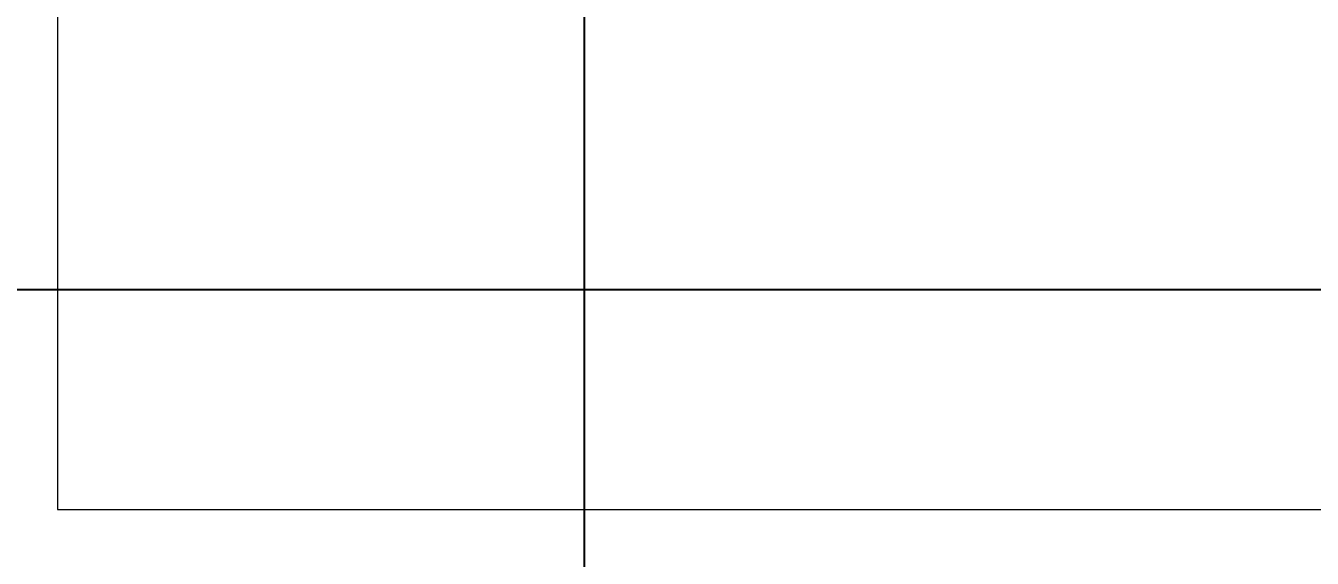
# Model space of a CAD drawing. Header units: inches. Extents: x -12418 to 472786, y -29325 to 19878.
# Drawn here: x 39917 to 40569, y -4336 to -4066 of the extents above; entities that cross this region are included whole.
import ezdxf
from ezdxf import colors
from ezdxf.entities.mleader import LeaderData, LeaderLine
from ezdxf.math import Vec2, Vec3

# ---------------------------------------------------------------- set-up
doc = ezdxf.new("R2010")
doc.units = ezdxf.units.IN
doc.header["$LTSCALE"] = 25
doc.header["$MEASUREMENT"] = 0
doc.linetypes.add('DASHDOT', pattern=[25.4, 12.7, -6.35, 0, -6.35])
doc.layers.get('0').update_dxf_attribs({"color": 8})
doc.layers.add('00-Ground Floor$0$False Ceiling', color=251, linetype='Continuous')
for name, color, linetype, lineweight in [('00-Ground Floor$0$LOADING', 253, 'Continuous', 5), ('00-Ground Floor$0$NEW Wall', 166, 'Continuous', 5), ('E-LITE-CLNG-CNDT', 6, 'DASHDOT', 35), ('T-DATA-TEXT', 2, 'Continuous', 25)]:
    doc.layers.add(name, color=color, linetype=linetype, lineweight=lineweight)
doc.styles.add('DC_Elc_Romans', font='elc_romans.shx', dxfattribs={"width": 0.7})

# ---------------------------------------------------------------- blocks, each defined once
blk = doc.blocks.new('*X75')
at = {"color": 0}
for p, q in [((13, 1), (13, 1)), ((13, 1), (13, 1)), ((13, 1), (13, 1)), ((13, 1), (13, 1)), ((13, 1), (13, 1)), ((13, 1), (13, 1)), ((13, 1), (13, 1)), ((13, 1), (13, 1)), ((13, 1), (13, 1)), ((13, 1), (13, 1)), ((13, 1), (13, 1)), ((13, 1), (13, 1)), ((13, 1), (13, 1)), ((13, 1), (13, 1)), ((13, 1), (13, 1)), ((13, 1), (14, 1)), ((13, 1), (14, 1)), ((13, 1), (14, 1)), ((13, 1), (13, 1)), ((13, 1), (13, 1)), ((13, 1), (13, 1)), ((13, 1), (13, 1)), ((13, 1), (13, 1)), ((13, 1), (13, 1)), ((13, 1), (13, 1)), ((13, 1), (13, 1)), ((13, 1), (13, 1)), ((13, 1), (13, 1)), ((13, 1), (13, 1)), ((13, 1), (13, 1)), ((13, 1), (13, 1)), ((13, 1), (13, 1)), ((13, 1), (13, 1)), ((13, 1), (13, 1)), ((13, 1), (13, 1)), ((13, 1), (13, 1)), ((13, 1), (13, 1)), ((13, 1), (13, 1)), ((13, 1), (13, 1)), ((13, 1), (13, 1)), ((13, 1), (13, 1)), ((13, 1), (13, 1)), ((13, 1), (13, 1)), ((13, 1), (13, 1)), ((13, 1), (13, 1)), ((13, 1), (13, 1)), ((13, 1), (13, 1)), ((13, 1), (13, 1)), ((13, 1), (13, 1)), ((13, 1), (13, 1)), ((13, 1), (13, 1)), ((13, 1), (13, 1)), ((13, 1), (13, 1)), ((13, 1), (13, 1)), ((13, 1), (13, 1)), ((13, 1), (13, 1)), ((13, 1), (13, 1)), ((13, 1), (13, 1)), ((13, 1), (13, 1)), ((13, 1), (13, 1)), ((13, 1), (13, 1)), ((13, 1), (13, 1)), ((13, 1), (13, 1)), ((13, 1), (13, 1)), ((13, 1), (13, 1)), ((13, 1), (13, 1)), ((13, 1), (13, 1)), ((13, 1), (13, 1)), ((13, 1), (13, 1)), ((13, 1), (13, 1)), ((13, 1), (13, 1)), ((13, 1), (13, 1)), ((13, 1), (13, 1)), ((13, 1), (13, 1)), ((13, 1), (13, 1)), ((13, 1), (13, 1)), ((13, 1), (13, 1)), ((13, 1), (13, 1)), ((13, 1), (13, 1)), ((13, 1), (13, 1)), ((13, 1), (13, 1)), ((13, 1), (13, 1)), ((13, 1), (13, 1)), ((13, 1), (13, 1)), ((13, 1), (13, 1)), ((13, 1), (13, 1)), ((13, 1), (13, 1)), ((13, 1), (13, 1)), ((13, 1), (13, 1)), ((13, 1), (13, 1)), ((13, 1), (13, 1)), ((13, 1), (13, 1)), ((13, 1), (13, 1)), ((13, 1), (13, 1)), ((13, 1), (13, 1)), ((13, 1), (13, 1)), ((13, 1), (13, 1)), ((13, 1), (13, 1)), ((13, 1), (13, 1)), ((13, 1), (13, 1)), ((13, 1), (13, 1)), ((13, 1), (13, 1)), ((13, 1), (13, 1)), ((13, 1), (13, 1)), ((13, 1), (13, 1)), ((13, 1), (13, 1)), ((13, 1), (13, 1)), ((13, 1), (13, 1)), ((13, 1), (13, 1)), ((13, 1), (13, 1)), ((13, 1), (13, 1)), ((13, 1), (13, 1)), ((13, 1), (13, 1)), ((13, 1), (13, 1)), ((13, 1), (13, 1)), ((13, 1), (13, 1)), ((13, 1), (13, 1)), ((13, 1), (13, 1)), ((13, 1), (13, 1)), ((13, 1), (13, 1)), ((13, 1), (13, 1)), ((13, 1), (13, 1)), ((13, 1), (13, 1)), ((13, 1), (14, 1)), ((13, 0), (13, 0)), ((13, 0), (13, 0)), ((13, 0), (13, 0)), ((13, 0), (13, 0)), ((13, 0), (13, 0)), ((13, 0), (13, 0)), ((13, 0), (13, 0)), ((13, 0), (13, 0)), ((13, 0), (13, 0)), ((13, 0), (13, 0)), ((13, 0), (13, 0)), ((13, 0), (13, 0)), ((13, 0), (13, 0)), ((13, 0), (13, 0)), ((13, 0), (13, 0)), ((13, 0), (13, 0)), ((13, 0), (13, 0)), ((13, 0), (13, 0)), ((13, 0), (13, 0)), ((13, 0), (13, 0)), ((13, 0), (13, 0)), ((13, 0), (13, 0)), ((13, 0), (13, 0)), ((13, 0), (13, 0)), ((13, 0), (13, 0)), ((13, 0), (13, 0)), ((13, 0), (13, 0)), ((13, 0), (13, 0)), ((13, 0), (13, 0)), ((13, 0), (13, 0)), ((13, 0), (13, 0)), ((13, 0), (13, 0)), ((13, 0), (13, 0)), ((13, 0), (13, 0)), ((13, 0), (13, 0)), ((13, 0), (13, 0)), ((13, 0), (13, 0)), ((13, 0), (13, 0)), ((13, 0), (13, 0)), ((13, 0), (13, 0)), ((13, 0), (13, 0)), ((13, 0), (13, 0)), ((13, 0), (13, 0)), ((13, 0), (13, 0)), ((13, 0), (13, 0)), ((13, 0), (13, 0)), ((13, 0), (13, 0)), ((13, 0), (13, 0)), ((13, 0), (14, 0)), ((13, 0), (14, 0)), ((13, 0), (13, 0)), ((13, 0), (14, 0)), ((14, 1), (14, 1)), ((14, 1), (14, 1)), ((14, 1), (14, 1)), ((14, 1), (14, 1)), ((14, 1), (14, 1)), ((14, 1), (14, 1)), ((14, 1), (14, 1)), ((14, 1), (14, 1)), ((14, 1), (14, 1)), ((14, 1), (14, 1)), ((14, 1), (14, 1)), ((14, 1), (14, 1)), ((14, 1), (14, 1)), ((14, 1), (14, 1)), ((14, 1), (14, 1)), ((14, 1), (14, 1)), ((14, 1), (14, 1)), ((14, 1), (14, 1)), ((14, 1), (14, 1)), ((14, 1), (14, 1)), ((14, 1), (14, 1)), ((14, 1), (14, 1)), ((14, 1), (14, 1)), ((14, 1), (14, 1)), ((14, 1), (14, 1)), ((14, 1), (14, 1)), ((14, 1), (14, 1)), ((14, 1), (14, 1)), ((14, 1), (14, 1)), ((14, 1), (14, 1)), ((14, 1), (14, 1)), ((14, 1), (14, 1)), ((14, 1), (14, 1)), ((14, 1), (14, 1)), ((14, 1), (14, 1)), ((14, 1), (14, 1)), ((14, 1), (14, 1)), ((14, 1), (14, 1)), ((14, 1), (14, 1)), ((14, 1), (14, 1)), ((14, 1), (14, 1)), ((14, 1), (14, 1)), ((14, 1), (14, 1)), ((14, 1), (14, 1)), ((14, 1), (14, 1)), ((14, 1), (14, 1)), ((14, 1), (14, 1)), ((14, 1), (14, 1)), ((14, 1), (14, 1)), ((14, 1), (14, 1)), ((14, 1), (14, 1)), ((14, 1), (14, 1)), ((14, 1), (14, 1)), ((14, 1), (14, 1)), ((14, 1), (14, 1)), ((14, 1), (14, 1)), ((14, 1), (14, 1)), ((14, 1), (14, 1)), ((14, 1), (14, 1)), ((14, 1), (14, 1)), ((14, 1), (14, 1)), ((14, 1), (14, 1)), ((14, 1), (14, 1)), ((14, 1), (14, 1)), ((14, 1), (14, 1)), ((14, 1), (14, 1)), ((14, 1), (14, 1)), ((14, 1), (14, 1)), ((14, 1), (14, 1)), ((14, 1), (14, 1)), ((14, 1), (14, 1)), ((14, 1), (14, 1)), ((14, 1), (14, 1)), ((14, 1), (14, 1)), ((14, 1), (14, 1)), ((14, 1), (14, 1)), ((14, 1), (14, 1)), ((14, 1), (14, 1)), ((14, 1), (14, 1)), ((14, 1), (14, 1)), ((14, 1), (14, 1)), ((14, 1), (14, 1)), ((14, 1), (14, 1)), ((14, 1), (14, 1)), ((14, 1), (14, 1)), ((14, 1), (14, 1)), ((14, 1), (14, 1)), ((14, 1), (14, 1)), ((14, 1), (14, 1)), ((14, 1), (14, 1)), ((14, 1), (14, 1)), ((14, 1), (14, 1)), ((14, 1), (14, 1)), ((14, 1), (14, 1)), ((14, 0), (14, 0)), ((14, 0), (14, 0)), ((14, 0), (14, 0)), ((14, 0), (14, 0)), ((14, 0), (14, 0)), ((14, 0), (14, 0)), ((14, 0), (14, 0)), ((14, 0), (14, 0)), ((14, 0), (14, 0)), ((14, 0), (14, 0)), ((14, 0), (14, 0)), ((14, 0), (14, 0)), ((14, 0), (14, 0)), ((14, 0), (14, 0)), ((14, 0), (14, 0)), ((14, 0), (14, 0)), ((14, 0), (14, 0)), ((14, 0), (14, 0)), ((14, 0), (14, 0)), ((14, 0), (14, 0)), ((14, 0), (14, 0)), ((14, 0), (14, 0)), ((14, 0), (14, 0)), ((14, 0), (14, 0)), ((14, 0), (14, 0)), ((14, 0), (14, 0)), ((14, 0), (14, 0)), ((14, 0), (14, 0)), ((14, 0), (14, 0)), ((14, 0), (14, 0)), ((14, 0), (14, 0)), ((14, 0), (14, 0)), ((14, 0), (14, 0)), ((14, 0), (14, 0)), ((14, 0), (14, 0)), ((14, 0), (14, 0)), ((14, 0), (14, 0)), ((14, 0), (14, 0)), ((14, 0), (14, 0)), ((14, 0), (14, 0)), ((14, 0), (14, 0)), ((14, 0), (14, 0)), ((14, 0), (14, 0)), ((14, 0), (14, 0)), ((14, 0), (14, 0)), ((14, 0), (14, 0)), ((14, 0), (14, 0)), ((14, 0), (14, 0)), ((13, 0), (13, 0)), ((13, 0), (14, 0)), ((13, 0), (13, 0)), ((13, 0), (14, 0)), ((13, 0), (13, 0)), ((13, 0), (14, 0)), ((13, 0), (13, 0)), ((13, 0), (13, 0)), ((13, 0), (13, 0)), ((13, 0), (13, 0)), ((13, 0), (14, 0)), ((13, 0), (13, 0)), ((13, 0), (14, 0)), ((13, 0), (13, 0)), ((13, 0), (14, 0)), ((13, 0), (13, 0)), ((13, 0), (14, 0)), ((13, 0), (13, 0)), ((13, 0), (14, 0)), ((13, 0), (13, 0)), ((13, 0), (14, 0)), ((13, 0), (13, 0)), ((13, 0), (14, 0)), ((13, 0), (13, 0)), ((13, 0), (13, 0)), ((13, 0), (13, 0)), ((13, 0), (14, 0)), ((13, 0), (13, 0)), ((13, 0), (14, 0)), ((13, 0), (13, 0)), ((13, 0), (14, 0)), ((13, 0), (13, 0)), ((13, 0), (14, 0)), ((13, 0), (13, 0)), ((13, 0), (13, 0)), ((13, 0), (13, 0)), ((13, 0), (13, 0)), ((13, 0), (13, 0)), ((13, 0), (13, 0)), ((13, 0), (13, 0)), ((13, 0), (13, 0)), ((13, 0), (13, 0)), ((13, 0), (13, 0)), ((13, 0), (13, 0)), ((13, 0), (13, 0)), ((13, 0), (13, 0)), ((13, 0), (13, 0)), ((13, 0), (13, 0)), ((13, 0), (13, 0)), ((13, 0), (13, 0)), ((13, 0), (13, 0)), ((13, 0), (13, 0)), ((13, 0), (13, 0)), ((13, 0), (13, 0)), ((13, 0), (13, 0)), ((13, 0), (13, 0)), ((13, 0), (13, 0)), ((13, 0), (13, 0)), ((13, 0), (13, 0)), ((13, 0), (13, 0)), ((13, 0), (13, 0)), ((13, 0), (13, 0)), ((13, 0), (13, 0)), ((13, 0), (13, 0)), ((13, -1), (13, -1)), ((13, -1), (13, -1)), ((13, -1), (13, -1)), ((13, -1), (13, -1)), ((13, -1), (13, -1)), ((13, -1), (14, -1)), ((13, -1), (13, -1)), ((14, 0), (14, 0)), ((14, 0), (14, 0)), ((14, 0), (14, 0)), ((14, 0), (14, 0)), ((14, 0), (14, 0)), ((14, 0), (14, 0)), ((14, 0), (14, 0)), ((14, 0), (14, 0)), ((14, 0), (14, 0)), ((14, 0), (14, 0)), ((14, 0), (14, 0)), ((14, 0), (14, 0)), ((14, 0), (14, 0)), ((14, 0), (14, 0)), ((14, 0), (14, 0)), ((13, 0), (14, 0)), ((14, 0), (14, 0)), ((14, 0), (14, 0)), ((14, 0), (14, 0)), ((14, 0), (14, 0)), ((14, 0), (14, 0)), ((14, 0), (14, 0)), ((14, 0), (14, 0)), ((14, 0), (14, 0)), ((14, 0), (14, 0)), ((14, 0), (14, 0)), ((14, 0), (14, 0)), ((14, 0), (14, 0)), ((14, 0), (14, 0)), ((14, 0), (14, 0)), ((14, 0), (14, 0)), ((14, 0), (14, 0)), ((14, 0), (14, 0)), ((14, 0), (14, 0)), ((14, 0), (14, 0)), ((14, 0), (14, 0)), ((14, 0), (14, 0)), ((14, 0), (14, 0)), ((14, 0), (14, 0)), ((14, 0), (14, 0)), ((14, 0), (14, 0)), ((14, 0), (14, 0)), ((14, 0), (14, 0)), ((14, 0), (14, 0)), ((14, 0), (14, 0)), ((14, 0), (14, 0)), ((14, 0), (14, 0)), ((14, 0), (14, 0)), ((14, 0), (14, 0)), ((14, 0), (14, 0)), ((14, -1), (14, -1)), ((14, -1), (14, -1)), ((14, -1), (14, -1)), ((14, -1), (14, -1)), ((14, -1), (14, -1))]:
    blk.add_line(p, q, dxfattribs=at)
blk = doc.blocks.new('*X74')
at = {"color": 0}
for p, q in [((5, 3), (5, 3)), ((5, 3), (5, 3)), ((5, 3), (5, 3)), ((5, 3), (5, 3)), ((5, 3), (5, 3)), ((5, 3), (5, 3)), ((5, 3), (5, 3)), ((5, 3), (5, 3)), ((5, 3), (5, 3)), ((5, 3), (5, 3)), ((5, 3), (5, 3)), ((5, 3), (5, 3)), ((5, 3), (5, 3)), ((5, 3), (5, 3)), ((5, 3), (5, 3)), ((5, 3), (5, 3)), ((5, 3), (5, 3)), ((5, 3), (5, 3)), ((5, 3), (5, 3)), ((5, 3), (5, 3)), ((5, 3), (5, 3)), ((5, 3), (5, 3)), ((5, 3), (5, 3)), ((5, 3), (5, 3)), ((5, 3), (5, 3)), ((5, 3), (5, 3)), ((5, 3), (5, 3)), ((5, 3), (5, 3)), ((5, 3), (5, 3)), ((5, 3), (5, 3)), ((5, 3), (5, 3)), ((5, 3), (5, 3)), ((5, 3), (5, 3)), ((5, 3), (5, 3)), ((5, 3), (5, 3)), ((5, 3), (5, 3)), ((5, 3), (5, 3)), ((5, 3), (5, 3)), ((5, 3), (5, 3)), ((5, 3), (5, 3)), ((5, 3), (5, 3)), ((5, 3), (5, 3)), ((5, 3), (5, 3)), ((5, 3), (5, 3)), ((5, 3), (5, 3)), ((5, 3), (5, 3)), ((5, 3), (5, 3)), ((5, 3), (5, 3)), ((5, 3), (5, 3)), ((5, 3), (5, 3)), ((5, 3), (5, 3)), ((5, 3), (5, 3)), ((5, 3), (5, 3)), ((5, 3), (5, 3)), ((5, 3), (5, 3)), ((5, 3), (5, 3)), ((5, 3), (5, 3)), ((5, 3), (5, 3)), ((5, 3), (5, 3)), ((5, 3), (5, 3)), ((5, 3), (5, 3)), ((5, 3), (5, 3)), ((5, 3), (5, 3)), ((5, 3), (5, 3)), ((5, 3), (5, 3)), ((5, 3), (5, 3)), ((6, 3), (5, 3)), ((5, 3), (5, 3)), ((6, 3), (5, 3)), ((5, 3), (5, 3)), ((6, 3), (5, 3)), ((5, 3), (5, 3)), ((6, 3), (5, 3)), ((5, 3), (5, 3)), ((5, 3), (5, 3)), ((5, 3), (5, 3)), ((5, 3), (5, 3)), ((5, 3), (5, 3)), ((5, 3), (5, 3)), ((5, 3), (5, 3)), ((5, 3), (5, 3)), ((5, 3), (5, 3)), ((5, 3), (5, 3)), ((5, 3), (5, 3)), ((5, 3), (5, 3)), ((5, 3), (5, 3)), ((5, 3), (5, 3)), ((5, 3), (5, 3)), ((5, 3), (5, 3)), ((5, 3), (5, 3)), ((5, 3), (5, 3)), ((5, 3), (5, 3)), ((5, 3), (5, 3)), ((5, 3), (5, 3)), ((5, 3), (5, 3)), ((5, 3), (5, 3)), ((6, 3), (6, 3)), ((6, 3), (6, 3)), ((6, 3), (6, 3)), ((6, 3), (6, 3)), ((6, 3), (6, 3)), ((6, 3), (6, 3)), ((6, 3), (6, 3)), ((6, 3), (6, 3)), ((6, 3), (6, 3)), ((6, 3), (6, 3)), ((6, 3), (6, 3)), ((6, 3), (6, 3)), ((6, 3), (6, 3)), ((6, 3), (6, 3)), ((6, 3), (6, 3)), ((6, 3), (6, 3)), ((6, 3), (6, 3)), ((6, 3), (6, 3)), ((6, 3), (6, 3)), ((6, 3), (6, 3)), ((6, 3), (6, 3)), ((6, 3), (6, 3)), ((6, 3), (6, 3)), ((6, 3), (6, 3)), ((6, 3), (6, 3)), ((6, 3), (6, 3)), ((6, 3), (6, 3)), ((6, 3), (6, 3)), ((6, 3), (6, 3)), ((6, 3), (6, 3)), ((6, 3), (6, 3)), ((6, 3), (6, 3)), ((6, 3), (6, 3)), ((6, 3), (6, 3)), ((6, 3), (6, 3)), ((6, 3), (6, 3)), ((6, 3), (6, 3)), ((6, 3), (6, 3)), ((6, 3), (6, 3)), ((6, 3), (6, 3)), ((6, 3), (6, 3)), ((6, 3), (6, 3)), ((6, 3), (6, 3)), ((6, 3), (6, 3)), ((6, 3), (6, 3)), ((6, 3), (6, 3)), ((6, 3), (6, 3)), ((6, 3), (6, 3)), ((6, 3), (6, 3)), ((6, 3), (6, 3)), ((6, 3), (6, 3)), ((6, 3), (6, 3)), ((6, 3), (6, 3)), ((6, 3), (6, 3)), ((6, 3), (6, 3)), ((6, 3), (6, 3)), ((6, 3), (6, 3)), ((6, 3), (6, 3)), ((6, 3), (6, 3)), ((6, 3), (6, 3)), ((6, 3), (6, 3)), ((6, 3), (6, 3)), ((6, 3), (6, 3)), ((6, 3), (6, 3)), ((6, 3), (6, 3)), ((6, 3), (6, 3)), ((6, 3), (6, 3)), ((6, 3), (6, 3)), ((6, 3), (6, 3)), ((6, 3), (6, 3)), ((6, 3), (6, 3)), ((6, 3), (6, 3)), ((6, 3), (6, 3)), ((6, 3), (6, 3)), ((6, 3), (6, 3)), ((6, 3), (6, 3)), ((6, 3), (6, 3)), ((6, 3), (6, 3)), ((6, 3), (6, 3)), ((6, 3), (6, 3)), ((6, 3), (6, 3)), ((6, 3), (6, 3)), ((6, 3), (6, 3)), ((6, 3), (6, 3)), ((6, 3), (6, 3)), ((6, 3), (6, 3)), ((6, 3), (6, 3)), ((6, 3), (6, 3)), ((6, 3), (6, 3)), ((6, 3), (6, 3)), ((6, 3), (6, 3)), ((6, 3), (6, 3)), ((6, 3), (6, 3)), ((6, 3), (6, 3)), ((6, 3), (6, 3)), ((6, 3), (6, 3)), ((6, 3), (6, 3)), ((6, 3), (6, 3)), ((6, 3), (6, 3)), ((6, 3), (6, 3)), ((6, 3), (6, 3)), ((6, 3), (6, 3)), ((6, 3), (6, 3)), ((6, 3), (6, 3)), ((6, 3), (6, 3)), ((6, 3), (6, 3)), ((6, 3), (6, 3)), ((6, 3), (6, 3)), ((6, 3), (6, 3)), ((6, 3), (6, 3)), ((6, 3), (6, 3)), ((6, 3), (6, 3)), ((6, 3), (6, 3)), ((6, 3), (6, 3)), ((6, 3), (6, 3)), ((6, 3), (6, 3)), ((6, 3), (6, 3)), ((6, 3), (6, 3)), ((6, 3), (6, 3)), ((6, 3), (6, 3)), ((6, 3), (6, 3)), ((6, 3), (6, 3)), ((6, 3), (6, 3)), ((6, 3), (6, 3)), ((6, 3), (6, 3)), ((6, 3), (6, 3)), ((6, 3), (6, 3)), ((6, 3), (6, 3)), ((6, 3), (6, 3)), ((6, 3), (6, 3)), ((6, 3), (6, 3)), ((6, 3), (6, 3)), ((6, 3), (6, 3)), ((6, 3), (6, 3)), ((6, 3), (6, 3)), ((6, 3), (6, 3)), ((6, 3), (6, 3)), ((6, 3), (6, 3)), ((6, 3), (6, 3)), ((6, 3), (6, 3)), ((6, 3), (6, 3)), ((6, 3), (6, 3)), ((6, 3), (6, 3)), ((6, 3), (6, 3)), ((6, 3), (6, 3)), ((6, 3), (6, 3)), ((6, 3), (6, 3)), ((6, 3), (6, 3)), ((6, 3), (6, 3)), ((6, 3), (6, 3)), ((6, 3), (6, 3)), ((6, 3), (6, 3)), ((6, 3), (6, 3)), ((6, 3), (6, 3)), ((6, 3), (6, 3)), ((6, 3), (6, 3)), ((6, 3), (6, 3)), ((6, 3), (6, 3)), ((6, 3), (6, 3)), ((6, 3), (6, 3)), ((6, 3), (6, 3)), ((6, 3), (6, 3)), ((6, 3), (6, 3)), ((6, 3), (6, 3)), ((6, 3), (6, 3)), ((6, 3), (6, 3)), ((6, 3), (6, 3)), ((6, 3), (6, 3)), ((6, 3), (6, 3)), ((6, 3), (6, 3)), ((6, 3), (6, 3)), ((6, 3), (6, 3)), ((6, 3), (6, 3)), ((6, 3), (6, 3)), ((6, 3), (6, 3)), ((6, 3), (6, 3)), ((6, 3), (6, 3)), ((6, 3), (6, 3)), ((6, 3), (6, 3)), ((6, 3), (6, 3)), ((6, 3), (6, 3)), ((6, 3), (6, 3)), ((6, 3), (6, 3)), ((6, 3), (6, 3)), ((6, 3), (6, 3)), ((6, 3), (6, 3)), ((6, 3), (6, 3)), ((6, 3), (6, 3)), ((6, 3), (6, 3)), ((6, 3), (6, 3)), ((6, 3), (6, 3)), ((6, 3), (6, 3)), ((6, 3), (6, 3)), ((6, 3), (6, 3)), ((6, 3), (6, 3)), ((6, 3), (6, 3)), ((6, 3), (6, 3)), ((6, 3), (6, 3)), ((6, 3), (6, 3)), ((6, 3), (6, 3)), ((6, 3), (6, 3)), ((6, 3), (6, 3)), ((6, 3), (6, 3)), ((6, 3), (6, 3)), ((6, 3), (5, 3)), ((6, 3), (5, 3)), ((6, 3), (5, 3)), ((6, 3), (5, 3)), ((6, 3), (5, 3)), ((6, 3), (6, 3)), ((6, 3), (6, 3)), ((6, 3), (6, 3)), ((6, 3), (6, 3)), ((6, 3), (6, 3)), ((6, 3), (6, 3)), ((6, 3), (6, 3)), ((6, 3), (6, 3)), ((6, 3), (6, 3)), ((6, 3), (6, 3)), ((6, 3), (6, 3)), ((6, 3), (6, 3)), ((6, 3), (6, 3)), ((6, 3), (6, 3)), ((6, 3), (6, 3)), ((6, 3), (6, 3)), ((6, 3), (6, 3)), ((6, 3), (6, 3)), ((6, 3), (6, 3)), ((6, 3), (6, 3)), ((6, 3), (6, 3)), ((6, 3), (6, 3)), ((6, 3), (6, 3)), ((6, 3), (6, 3)), ((6, 3), (6, 3)), ((6, 3), (6, 3)), ((6, 3), (6, 3)), ((6, 3), (6, 3)), ((6, 3), (6, 3)), ((6, 3), (6, 3)), ((6, 3), (6, 3)), ((6, 3), (6, 3)), ((6, 3), (6, 3)), ((6, 3), (6, 3)), ((6, 3), (6, 3)), ((6, 3), (6, 3)), ((6, 3), (6, 3)), ((6, 3), (6, 3)), ((6, 3), (6, 3)), ((6, 3), (6, 3)), ((6, 3), (6, 3)), ((6, 3), (6, 3)), ((6, 3), (6, 3)), ((6, 3), (6, 3)), ((6, 3), (6, 3)), ((6, 3), (6, 3)), ((6, 3), (6, 3)), ((6, 3), (6, 3)), ((6, 3), (6, 3)), ((6, 3), (6, 3)), ((6, 3), (6, 3)), ((6, 3), (6, 3)), ((6, 3), (6, 3)), ((6, 3), (6, 3)), ((6, 3), (6, 3)), ((6, 3), (6, 3)), ((6, 3), (6, 3)), ((6, 3), (6, 3)), ((6, 3), (6, 3)), ((6, 3), (6, 3)), ((6, 3), (6, 3)), ((6, 3), (6, 3)), ((6, 3), (6, 3)), ((6, 3), (6, 3)), ((6, 3), (6, 3)), ((6, 3), (6, 3)), ((6, 3), (6, 3)), ((6, 3), (6, 3)), ((6, 3), (6, 3)), ((6, 3), (6, 3)), ((6, 3), (6, 3)), ((6, 3), (6, 3)), ((6, 3), (6, 3)), ((6, 3), (6, 3)), ((6, 3), (6, 3)), ((6, 3), (6, 3)), ((6, 3), (6, 3)), ((6, 3), (6, 3)), ((6, 3), (6, 3)), ((6, 3), (6, 3)), ((6, 3), (6, 3)), ((6, 3), (6, 3)), ((6, 3), (6, 3)), ((6, 3), (6, 3)), ((6, 3), (6, 3)), ((6, 3), (6, 3)), ((6, 3), (6, 3)), ((6, 3), (6, 3)), ((6, 3), (6, 3)), ((6, 3), (6, 3)), ((6, 3), (6, 3)), ((6, 3), (6, 3)), ((6, 3), (6, 3)), ((6, 3), (6, 3)), ((6, 3), (6, 3)), ((6, 3), (6, 3)), ((6, 3), (6, 3)), ((6, 3), (6, 3)), ((6, 3), (6, 3)), ((6, 3), (6, 3)), ((6, 3), (6, 3)), ((6, 3), (6, 3)), ((6, 3), (6, 3)), ((6, 3), (6, 3)), ((6, 3), (6, 3)), ((6, 3), (6, 3)), ((6, 3), (6, 3)), ((6, 3), (6, 3)), ((6, 3), (6, 3)), ((6, 3), (6, 3)), ((6, 3), (6, 3)), ((6, 3), (6, 3)), ((6, 3), (6, 3)), ((6, 3), (6, 3)), ((6, 3), (6, 3)), ((6, 3), (6, 3)), ((6, 3), (6, 3)), ((6, 3), (6, 3)), ((6, 3), (6, 3)), ((6, 3), (6, 3)), ((6, 3), (6, 3)), ((6, 3), (6, 3)), ((6, 3), (6, 3)), ((6, 3), (6, 3)), ((6, 3), (6, 3)), ((6, 3), (6, 3)), ((6, 3), (6, 3)), ((6, 3), (6, 3)), ((6, 3), (6, 3)), ((6, 3), (6, 3)), ((6, 3), (6, 3)), ((6, 3), (6, 3)), ((6, 3), (6, 3)), ((6, 3), (6, 3)), ((6, 3), (6, 3)), ((6, 3), (6, 3)), ((6, 3), (6, 3)), ((6, 3), (6, 3)), ((6, 3), (6, 3)), ((6, 3), (6, 3)), ((6, 3), (6, 3)), ((6, 3), (6, 3)), ((6, 3), (6, 3)), ((6, 3), (6, 3)), ((6, 3), (6, 3)), ((6, 3), (6, 3)), ((6, 3), (6, 3)), ((6, 3), (6, 3)), ((6, 3), (6, 3)), ((6, 3), (6, 3)), ((6, 3), (6, 3)), ((6, 3), (6, 3)), ((6, 3), (6, 3)), ((6, 3), (6, 3)), ((6, 3), (6, 3)), ((6, 3), (6, 3)), ((6, 3), (6, 3)), ((6, 3), (6, 3)), ((6, 3), (6, 3)), ((6, 3), (6, 3)), ((6, 3), (6, 3)), ((6, 3), (6, 3)), ((6, 3), (6, 3)), ((6, 3), (6, 3)), ((6, 3), (6, 3)), ((6, 3), (6, 3)), ((6, 3), (6, 3)), ((6, 3), (6, 3)), ((6, 3), (6, 3)), ((6, 3), (6, 3)), ((6, 3), (6, 3)), ((6, 3), (6, 3)), ((6, 3), (6, 3)), ((6, 3), (6, 3)), ((6, 3), (6, 3)), ((6, 3), (6, 3)), ((6, 3), (6, 3)), ((6, 3), (6, 3)), ((6, 3), (6, 3)), ((6, 3), (6, 3)), ((6, 3), (6, 3)), ((6, 3), (6, 3)), ((6, 3), (6, 3)), ((6, 3), (6, 3)), ((6, 3), (6, 3)), ((6, 3), (6, 3)), ((6, 3), (6, 3)), ((6, 3), (6, 3)), ((6, 3), (6, 3)), ((6, 3), (6, 3)), ((6, 3), (6, 3)), ((6, 3), (6, 3)), ((6, 3), (6, 3)), ((6, 3), (6, 3)), ((6, 3), (6, 3)), ((6, 3), (6, 3)), ((6, 3), (6, 3)), ((6, 3), (6, 3)), ((6, 3), (6, 3)), ((6, 3), (6, 3)), ((6, 3), (6, 3)), ((6, 3), (6, 3)), ((6, 3), (6, 3)), ((6, 3), (6, 3)), ((6, 3), (6, 3)), ((6, 3), (6, 3)), ((6, 3), (6, 3)), ((6, 3), (6, 3)), ((6, 3), (6, 3)), ((6, 3), (6, 3)), ((6, 3), (6, 3)), ((6, 3), (6, 3)), ((6, 3), (6, 3)), ((6, 3), (6, 3)), ((6, 3), (6, 3)), ((6, 3), (6, 3)), ((6, 3), (6, 3)), ((6, 3), (6, 3)), ((6, 3), (6, 3)), ((6, 3), (6, 3)), ((6, 3), (6, 3)), ((6, 3), (6, 3)), ((6, 3), (6, 3)), ((6, 3), (6, 3)), ((6, 3), (6, 3)), ((6, 3), (6, 3)), ((6, 3), (6, 3)), ((6, 3), (6, 3)), ((6, 3), (6, 3)), ((6, 3), (6, 3)), ((6, 3), (6, 3)), ((6, 3), (6, 3)), ((6, 3), (6, 3)), ((6, 3), (6, 3)), ((6, 3), (6, 3)), ((6, 3), (6, 3)), ((6, 3), (6, 3)), ((6, 3), (6, 3)), ((6, 3), (6, 3)), ((6, 3), (6, 3)), ((6, 3), (6, 3)), ((6, 3), (6, 3)), ((6, 3), (6, 3)), ((6, 3), (6, 3)), ((6, 3), (6, 3)), ((6, 3), (6, 3)), ((6, 3), (6, 3)), ((6, 3), (6, 3)), ((6, 3), (6, 3)), ((6, 3), (6, 3)), ((6, 3), (6, 3)), ((6, 3), (6, 3)), ((6, 3), (6, 3)), ((6, 3), (6, 3)), ((6, 3), (6, 3)), ((6, 3), (6, 3)), ((6, 3), (6, 3)), ((6, 3), (6, 3)), ((6, 3), (6, 3)), ((6, 3), (6, 3)), ((6, 3), (6, 3)), ((6, 3), (6, 3)), ((6, 3), (6, 3)), ((6, 3), (6, 3)), ((6, 3), (6, 3)), ((6, 3), (6, 3)), ((6, 3), (6, 3)), ((6, 3), (6, 3)), ((6, 3), (6, 3)), ((6, 3), (6, 3)), ((6, 3), (6, 3)), ((6, 3), (6, 3)), ((6, 3), (6, 3)), ((6, 3), (6, 3)), ((6, 3), (6, 3)), ((6, 3), (6, 3)), ((6, 3), (6, 3)), ((6, 3), (6, 3)), ((6, 3), (6, 3)), ((6, 3), (6, 3)), ((6, 3), (6, 3)), ((6, 3), (6, 3)), ((6, 3), (6, 3)), ((6, 3), (6, 3)), ((6, 3), (6, 3)), ((6, 3), (6, 3)), ((6, 3), (6, 3)), ((6, 3), (6, 3)), ((6, 3), (6, 3)), ((6, 3), (6, 3)), ((6, 3), (6, 3)), ((6, 3), (6, 3)), ((6, 3), (6, 3)), ((6, 3), (6, 3)), ((6, 3), (6, 3)), ((6, 3), (6, 3)), ((6, 3), (6, 3)), ((6, 3), (6, 3)), ((6, 3), (6, 3)), ((6, 3), (6, 3)), ((6, 3), (6, 3)), ((6, 3), (6, 3)), ((6, 3), (6, 3)), ((6, 3), (6, 3)), ((6, 3), (6, 3)), ((6, 3), (6, 3)), ((6, 3), (6, 3)), ((6, 3), (6, 3)), ((6, 3), (6, 3)), ((6, 3), (6, 3)), ((6, 3), (6, 3)), ((6, 3), (6, 3)), ((6, 3), (6, 3)), ((6, 3), (6, 3)), ((6, 3), (6, 3)), ((6, 3), (6, 3)), ((6, 3), (6, 3))]:
    blk.add_line(p, q, dxfattribs=at)
blk = doc.blocks.new('00-Ground Floor$0$GF21043-P')
at = {"color": 0}
for p, q in [((0.8, 0.75), (-0.8, 0.75)), ((0.8, 0), (0.8, 0.75))]:
    blk.add_line(p, q, dxfattribs=at)
for points in [[(0.8, 0.75), (0.8, 0.75), (0.8, 0.75), (0.8, 0.75), (0.8, 0.75), (0.8, 0.75), (0.8, 0.75), (0.8, 0.75), (0.8, 0.75), (0.8, 0.75), (0.8, 0.75), (0.8, 0.75), (0.8, 0.75), (0.8, 0.75), (0.8, 0.75), (0.8, 0.75), (0.8, 0.75), (0.8, 0.75), (0.8, 0.75), (0.8, 0.75), (0.8, 0.75), (0.8, 0.75), (0.8, 0.75), (0.8, 0.75), (0.8, 0.75), (0.8, 0.75), (0.8, 0.75), (0.8, 0.75), (0.8, 0.75), (0.8, 0.75), (0.8, 0.75), (0.8, 0.75), (0.8, 0.75), (0.8, 0.75), (0.8, 0.75), (0.8, 0.75), (0.8, 0.75), (0.8, 0.75), (0.8, 0.75), (0.8, 0.75), (0.8, 0.75), (0.8, 0.75), (0.8, 0.75), (0.8, 0.75), (0.8, 0.75), (0.8, 0.75), (0.8, 0.75), (0.8, 0.75), (0.8, 0.75), (0.8, 0.75), (0.8, 0.75), (0.8, 0.75), (0.8, 0.75), (0.8, 0.75), (0.8, 0.75), (0.8, 0.75), (0.8, 0.75), (0.8, 0.75), (0.8, 0.75), (0.8, 0.75), (0.8, 0.75), (0.8, 0.75), (0.8, 0.75), (0.8, 0.75), (0.8, 0.75), (0.8, 0.75), (0.8, 0.75), (0.8, 0.75), (0.8, 0.75), (0.8, 0.75), (0.8, 0.75), (0.8, 0.75), (0.8, 0.75), (0.8, 0.75), (0.8, 0.75), (0.8, 0.75), (0.8, 0.75), (0.8, 0.75), (0.8, 0.75), (0.8, 0.75), (0.8, 0.75), (0.8, 0.75), (0.8, 0.75), (0.8, 0.75), (0.8, 0.75), (0.8, 0.75), (0.8, 0.75), (0.8, 0.75), (0.8, 0.75), (0.8, 0.75), (0.8, 0.75), (0.8, 0.75), (0.8, 0.75), (0.8, 0.75), (0.8, 0.75), (0.8, 0.75), (0.8, 0.75), (0.8, 0.75), (0.8, 0.75), (0.8, 0.75), (0.8, 0.75), (0.8, 0.75), (0.8, 0.75), (0.8, 0.75), (0.8, 0.75), (0.8, 0.75), (0.8, 0.75), (0.8, 0.75), (0.8, 0.75), (0.8, 0.75), (0.8, 0.75), (0.8, 0.75), (0.8, 0.75), (0.8, 0.75), (0.8, 0.75), (0.8, 0.75), (0.8, 0.75), (0.8, 0.75), (0.8, 0.75), (0.8, 0.75), (0.8, 0.75), (0.8, 0.75), (0.8, 0.75), (0.8, 0.75), (0.8, 0.75), (0.8, 0.75), (0.8, 0.75), (0.8, 0.75), (0.8, 0.75), (0.8, 0.75), (0.8, 0.75), (0.8, 0.75), (0.8, 0.75), (0.8, 0.75), (0.8, 0.75), (0.8, 0.75), (0.8, 0.75), (0.8, 0.75), (0.8, 0.75), (0.8, 0.75), (0.8, 0.75), (0.8, 0.75), (0.8, 0.75), (0.8, 0.75), (0.8, 0.75), (0.8, 0.75), (0.8, 0.75), (0.8, 0.75), (0.8, 0.75), (0.8, 0.75), (0.8, 0.75), (0.8, 0.75), (0.8, 0.75), (0.8, 0.75), (0.8, 0.75), (0.8, 0.75), (0.8, 0.75), (0.8, 0.75), (0.8, 0.75), (0.8, 0.75), (0.8, 0.75), (0.8, 0.75), (0.8, 0.75), (0.8, 0.75), (0.8, 0.75), (0.8, 0.75), (0.8, 0.75), (0.8, 0.75), (0.8, 0.75), (0.8, 0.75), (0.8, 0.75), (0.8, 0.75), (0.8, 0.75), (0.8, 0.75), (0.8, 0.75), (0.8, 0.75), (0.8, 0.75), (0.8, 0.75), (0.8, 0.75), (0.8, 0.75), (0.8, 0.75), (0.8, 0.75), (0.8, 0.75), (0.8, 0.75), (0.8, 0.75), (0.8, 0.75), (0.8, 0.75), (0.8, 0.75), (0.8, 0.75), (0.8, 0.75), (0.8, 0.75), (0.8, 0.75), (0.8, 0.75), (0.8, 0.75), (0.8, 0.75), (0.8, 0.75), (0.8, 0.75), (0.8, 0.75), (0.8, 0.75), (0.8, 0.75), (0.8, 0.75), (0.8, 0.75), (0.8, 0.75), (0.8, 0.75), (0.8, 0.75), (0.8, 0.75), (0.8, 0.75), (0.8, 0.75), (0.8, 0.75), (0.8, 0.75), (0.8, 0.75), (0.8, 0.75), (0.8, 0.75), (0.8, 0.75), (0.8, 0.75), (0.8, 0.75), (0.8, 0.75), (0.8, 0.75), (0.8, 0.75), (0.8, 0.75), (0.8, 0.75), (0.8, 0.75), (0.8, 0.75), (0.8, 0.75), (0.8, 0.75), (0.8, 0.75), (0.8, 0.75), (0.8, 0.75), (0.8, 0.75), (0.8, 0.75), (0.8, 0.75), (0.8, 0.75), (0.8, 0.75), (0.8, 0.75), (0.8, 0.75), (0.8, 0.75), (0.8, 0.75), (0.8, 0.75), (0.8, 0.75), (0.8, 0.75), (0.8, 0.75), (0.8, 0.75), (0.8, 0.75), (0.8, 0.75), (0.8, 0.75), (0.8, 0.75), (0.8, 0.75), (0.8, 0.75), (0.8, 0.75), (0.8, 0.75), (0.8, 0.75), (0.8, 0.75), (0.8, 0.75), (0.8, 0.75), (0.8, 0.75), (0.8, 0.75), (0.8, 0.75), (0.8, 0.75), (0.8, 0.75), (0.8, 0.75), (0.8, 0.75), (0.8, 0.75), (0.8, 0.75), (0.8, 0.75), (0.8, 0.75), (0.8, 0.75), (0.8, 0.75), (0.8, 0.75), (0.8, 0.75), (0.8, 0.75), (0.8, 0.75), (0.8, 0.75), (0.8, 0.75), (0.8, 0.75), (0.8, 0.75), (0.8, 0.75), (0.8, 0.75)], [(0.8, 0.75), (0.8, 0.75), (0.8, 0.75), (0.8, 0.75), (0.8, 0.75), (0.8, 0.75), (0.8, 0.75), (0.8, 0.75), (0.8, 0.75), (0.8, 0.75), (0.8, 0.75), (0.8, 0.75), (0.8, 0.75), (0.8, 0.75), (0.8, 0.75), (0.8, 0.75), (0.8, 0.75), (0.8, 0.75), (0.8, 0.75), (0.8, 0.75), (0.8, 0.75), (0.8, 0.75), (0.8, 0.75), (0.8, 0.75), (0.8, 0.75), (0.8, 0.75), (0.8, 0.75), (0.8, 0.75), (0.8, 0.75), (0.8, 0.75), (0.8, 0.75), (0.8, 0.75), (0.8, 0.75), (0.8, 0.75), (0.8, 0.75), (0.8, 0.75), (0.8, 0.75), (0.8, 0.75), (0.8, 0.75), (0.8, 0.75), (0.8, 0.75), (0.8, 0.75), (0.8, 0.75), (0.8, 0.75), (0.8, 0.75), (0.8, 0.75), (0.8, 0.75), (0.8, 0.75), (0.8, 0.75), (0.8, 0.75), (0.8, 0.75), (0.8, 0.75), (0.8, 0.75), (0.8, 0.75), (0.8, 0.75), (0.8, 0.75), (0.8, 0.75), (0.8, 0.75), (0.8, 0.75), (0.8, 0.75), (0.8, 0.75), (0.8, 0.75), (0.8, 0.75), (0.8, 0.75), (0.8, 0.75), (0.8, 0.75), (0.8, 0.75), (0.8, 0.75), (0.8, 0.75), (0.8, 0.75), (0.8, 0.75), (0.8, 0.75), (0.8, 0.75), (0.8, 0.75), (0.8, 0.75), (0.8, 0.75), (0.8, 0.75), (0.8, 0.75), (0.8, 0.75), (0.8, 0.75), (0.8, 0.75), (0.8, 0.75), (0.8, 0.75), (0.8, 0.75), (0.8, 0.75), (0.8, 0.75), (0.8, 0.75), (0.8, 0.75), (0.8, 0.75), (0.8, 0.75), (0.8, 0.75), (0.8, 0.75), (0.8, 0.75), (0.8, 0.75), (0.8, 0.75), (0.8, 0.75), (0.8, 0.75), (0.8, 0.75), (0.8, 0.75), (0.8, 0.75), (0.8, 0.75), (0.8, 0.75), (0.8, 0.75), (0.8, 0.75), (0.8, 0.75), (0.8, 0.75), (0.8, 0.75), (0.8, 0.75), (0.8, 0.75), (0.8, 0.75), (0.8, 0.75), (0.8, 0.75), (0.8, 0.75), (0.8, 0.75), (0.8, 0.75), (0.8, 0.75), (0.8, 0.75), (0.8, 0.75), (0.8, 0.75), (0.8, 0.75), (0.8, 0.75), (0.8, 0.75), (0.8, 0.75), (0.8, 0.75), (0.8, 0.75), (0.8, 0.75), (0.8, 0.75), (0.8, 0.75), (0.8, 0.75), (0.8, 0.75), (0.8, 0.75), (0.8, 0.75), (0.8, 0.75), (0.8, 0.75), (0.8, 0.75), (0.8, 0.75), (0.8, 0.75), (0.8, 0.75), (0.8, 0.75), (0.8, 0.75), (0.8, 0.75), (0.8, 0.75), (0.8, 0.75), (0.8, 0.75), (0.8, 0.75), (0.8, 0.75), (0.8, 0.75), (0.8, 0.75), (0.8, 0.75), (0.8, 0.75), (0.8, 0.75), (0.8, 0.75), (0.8, 0.75), (0.8, 0.75), (0.8, 0.75), (0.8, 0.75), (0.8, 0.75), (0.8, 0.75), (0.8, 0.75), (0.8, 0.75), (0.8, 0.75), (0.8, 0.75), (0.8, 0.75), (0.8, 0.75), (0.8, 0.75), (0.8, 0.75), (0.8, 0.75), (0.8, 0.75), (0.8, 0.75), (0.8, 0.75), (0.8, 0.75), (0.8, 0.75), (0.8, 0.75), (0.8, 0.75), (0.8, 0.75), (0.8, 0.75), (0.8, 0.75), (0.8, 0.75), (0.8, 0.75), (0.8, 0.75), (0.8, 0.75), (0.8, 0.75), (0.8, 0.75), (0.8, 0.75), (0.8, 0.75), (0.8, 0.75), (0.8, 0.75), (0.8, 0.75), (0.8, 0.75), (0.8, 0.75), (0.8, 0.75), (0.8, 0.75), (0.8, 0.75), (0.8, 0.75), (0.8, 0.75), (0.8, 0.75), (0.8, 0.75), (0.8, 0.75), (0.8, 0.75), (0.8, 0.75), (0.8, 0.75), (0.8, 0.75), (0.8, 0.75), (0.8, 0.75), (0.8, 0.75), (0.8, 0.75), (0.8, 0.75), (0.8, 0.75), (0.8, 0.75), (0.8, 0.75), (0.8, 0.75), (0.8, 0.75), (0.8, 0.75), (0.8, 0.75), (0.8, 0.75), (0.8, 0.75), (0.8, 0.75), (0.8, 0.75), (0.8, 0.75)], [(0.8, 0.75), (0.8, 0.75), (0.8, 0.75), (0.8, 0.75), (0.8, 0.75), (0.8, 0.75), (0.8, 0.75), (0.8, 0.75), (0.8, 0.75), (0.8, 0.75), (0.8, 0.75), (0.8, 0.75), (0.8, 0.75), (0.8, 0.75), (0.8, 0.75), (0.8, 0.75), (0.8, 0.75), (0.8, 0.75), (0.8, 0.75), (0.8, 0.75), (0.8, 0.75), (0.8, 0.75), (0.8, 0.75), (0.8, 0.75), (0.8, 0.75), (0.8, 0.75), (0.8, 0.75), (0.8, 0.75), (0.8, 0.75), (0.8, 0.75), (0.8, 0.75), (0.8, 0.75), (0.8, 0.75), (0.8, 0.75), (0.8, 0.75), (0.8, 0.75), (0.8, 0.75), (0.8, 0.75), (0.8, 0.75), (0.8, 0.75), (0.8, 0.75), (0.8, 0.75), (0.8, 0.75), (0.8, 0.75), (0.8, 0.75), (0.8, 0.75), (0.8, 0.75), (0.8, 0.75), (0.8, 0.75), (0.8, 0.75), (0.8, 0.75), (0.8, 0.75), (0.8, 0.75), (0.8, 0.75), (0.8, 0.75), (0.8, 0.75), (0.8, 0.75), (0.8, 0.75), (0.8, 0.75), (0.8, 0.75), (0.8, 0.75), (0.8, 0.75), (0.8, 0.75), (0.8, 0.75), (0.8, 0.75), (0.8, 0.75), (0.8, 0.75), (0.8, 0.75), (0.8, 0.75), (0.8, 0.75), (0.8, 0.75), (0.8, 0.75), (0.8, 0.75), (0.8, 0.75), (0.8, 0.75), (0.8, 0.75), (0.8, 0.75), (0.8, 0.75), (0.8, 0.75), (0.8, 0.75), (0.8, 0.75), (0.8, 0.75), (0.8, 0.75), (0.8, 0.75), (0.8, 0.75), (0.8, 0.75), (0.8, 0.75), (0.8, 0.75), (0.8, 0.75), (0.8, 0.75), (0.8, 0.75), (0.8, 0.75), (0.8, 0.75), (0.8, 0.75), (0.8, 0.75), (0.8, 0.75), (0.8, 0.75), (0.8, 0.75), (0.8, 0.75), (0.8, 0.75), (0.8, 0.75), (0.8, 0.75), (0.8, 0.75), (0.8, 0.75), (0.8, 0.75), (0.8, 0.75), (0.8, 0.75), (0.8, 0.75), (0.8, 0.75), (0.8, 0.75), (0.8, 0.75), (0.8, 0.75), (0.8, 0.75), (0.8, 0.75), (0.8, 0.75), (0.8, 0.75), (0.8, 0.75), (0.8, 0.75), (0.8, 0.75), (0.8, 0.75), (0.8, 0.75), (0.8, 0.75), (0.8, 0.75), (0.8, 0.75), (0.8, 0.75), (0.8, 0.75), (0.8, 0.75), (0.8, 0.75), (0.8, 0.75), (0.8, 0.75), (0.8, 0.75), (0.8, 0.75), (0.8, 0.75), (0.8, 0.75), (0.8, 0.75), (0.8, 0.75), (0.8, 0.75), (0.8, 0.75), (0.8, 0.75), (0.8, 0.75), (0.8, 0.75), (0.8, 0.75), (0.8, 0.75), (0.8, 0.75), (0.8, 0.75), (0.8, 0.75), (0.8, 0.75), (0.8, 0.75), (0.8, 0.75), (0.8, 0.75), (0.8, 0.75), (0.8, 0.75), (0.8, 0.75), (0.8, 0.75), (0.8, 0.75), (0.8, 0.75), (0.8, 0.75), (0.8, 0.75), (0.8, 0.75), (0.8, 0.75), (0.8, 0.75), (0.8, 0.75), (0.8, 0.75), (0.8, 0.75), (0.8, 0.75), (0.8, 0.75), (0.8, 0.75), (0.8, 0.75), (0.8, 0.75), (0.8, 0.75), (0.8, 0.75), (0.8, 0.75), (0.8, 0.75), (0.8, 0.75), (0.8, 0.75), (0.8, 0.75), (0.8, 0.75), (0.8, 0.75), (0.8, 0.75), (0.8, 0.75), (0.8, 0.75), (0.8, 0.75), (0.8, 0.75), (0.8, 0.75), (0.8, 0.75), (0.8, 0.75), (0.8, 0.75), (0.8, 0.75), (0.8, 0.75), (0.8, 0.75), (0.8, 0.75), (0.8, 0.75), (0.8, 0.75), (0.8, 0.75), (0.8, 0.75), (0.8, 0.75), (0.8, 0.75), (0.8, 0.75), (0.8, 0.75), (0.8, 0.75), (0.8, 0.75), (0.8, 0.75), (0.8, 0.75), (0.8, 0.75), (0.8, 0.75), (0.8, 0.75), (0.8, 0.75), (0.8, 0.75), (0.8, 0.75), (0.8, 0.75), (0.8, 0.75), (0.8, 0.75), (0.8, 0.75), (0.8, 0.75)]]:
    blk.add_lwpolyline(points, close=True, dxfattribs=at)
at = {"layer": '00-Ground Floor$0$NEW Wall', "color": 0, "linetype": 'Continuous'}
for points in [[(0.8, 0.75), (0.8, 0.75), (0.8, 0.75), (0.8, 0.75), (0.8, 0.75), (0.8, 0.75), (0.8, 0.75), (0.8, 0.75), (0.8, 0.75), (0.8, 0.75)], [(0.8, 0.75), (0.8, 0.75), (0.8, 0.75), (0.8, 0.75), (0.8, 0.75), (0.8, 0.75), (0.8, 0.75), (0.8, 0.75), (0.8, 0.75)], [(0.8, 0.75), (0.8, 0.75), (0.8, 0.75), (0.8, 0.75), (0.8, 0.75), (0.8, 0.75), (0.8, 0.75), (0.8, 0.75), (0.8, 0.75), (0.8, 0.75), (0.8, 0.75), (0.8, 0.75), (0.8, 0.75), (0.8, 0.75), (0.8, 0.75), (0.8, 0.75), (0.8, 0.75), (0.8, 0.75)], [(0.8, 0.75), (0.8, 0.75), (0.8, 0.75), (0.8, 0.75), (0.8, 0.75), (0.8, 0.75), (0.8, 0.75)], [(0.8, 0.75), (0.8, 0.75), (0.8, 0.75), (0.8, 0.75), (0.8, 0.75), (0.8, 0.75), (0.8, 0.75), (0.8, 0.75), (0.8, 0.75), (0.8, 0.75), (0.8, 0.75), (0.8, 0.75), (0.8, 0.75), (0.8, 0.75), (0.8, 0.75)], [(0.8, 0.75), (0.8, 0.75), (0.8, 0.75), (0.8, 0.75), (0.8, 0.75), (0.8, 0.75), (0.8, 0.75), (0.8, 0.75), (0.8, 0.75), (0.8, 0.75)], [(0.8, 0.75), (0.8, 0.75), (0.8, 0.75), (0.8, 0.75), (0.8, 0.75), (0.8, 0.75), (0.8, 0.75), (0.8, 0.75), (0.8, 0.75), (0.8, 0.75), (0.8, 0.75), (0.8, 0.75)], [(0.8, 0.75), (0.8, 0.75), (0.8, 0.75), (0.8, 0.75), (0.8, 0.75), (0.8, 0.75), (0.8, 0.75), (0.8, 0.75), (0.8, 0.75), (0.8, 0.75)], [(0.8, 0.75), (0.8, 0.75), (0.8, 0.75), (0.8, 0.75), (0.8, 0.75), (0.8, 0.75), (0.8, 0.75), (0.8, 0.75), (0.8, 0.75), (0.8, 0.75)], [(0.8, 0.75), (0.8, 0.75), (0.8, 0.75), (0.8, 0.75), (0.8, 0.75), (0.8, 0.75), (0.8, 0.75), (0.8, 0.75)], [(0.8, 0.75), (0.8, 0.75), (0.8, 0.75), (0.8, 0.75), (0.8, 0.75), (0.8, 0.75), (0.8, 0.75), (0.8, 0.75), (0.8, 0.75), (0.8, 0.75), (0.8, 0.75), (0.8, 0.75), (0.8, 0.75), (0.8, 0.75), (0.8, 0.75), (0.8, 0.75), (0.8, 0.75), (0.8, 0.75), (0.8, 0.75), (0.8, 0.75), (0.8, 0.75), (0.8, 0.75), (0.8, 0.75), (0.8, 0.75), (0.8, 0.75), (0.8, 0.75), (0.8, 0.75), (0.8, 0.75), (0.8, 0.75), (0.8, 0.75), (0.8, 0.75), (0.8, 0.75), (0.8, 0.75), (0.8, 0.75), (0.8, 0.75), (0.8, 0.75), (0.8, 0.75), (0.8, 0.75), (0.8, 0.75), (0.8, 0.75), (0.8, 0.75), (0.8, 0.75), (0.8, 0.75), (0.8, 0.75), (0.8, 0.75), (0.8, 0.75), (0.8, 0.75), (0.8, 0.75), (0.8, 0.75), (0.8, 0.75), (0.8, 0.75), (0.8, 0.75), (0.8, 0.75), (0.8, 0.75), (0.8, 0.75), (0.8, 0.75), (0.8, 0.75), (0.8, 0.75), (0.8, 0.75), (0.8, 0.75), (0.8, 0.75), (0.8, 0.75), (0.8, 0.75), (0.8, 0.75), (0.8, 0.75), (0.8, 0.75), (0.8, 0.75), (0.8, 0.75), (0.8, 0.75), (0.8, 0.75), (0.8, 0.75), (0.8, 0.75), (0.8, 0.75), (0.8, 0.75), (0.8, 0.75), (0.8, 0.75), (0.8, 0.75), (0.8, 0.75), (0.8, 0.75), (0.8, 0.75), (0.8, 0.75), (0.8, 0.75), (0.8, 0.75), (0.8, 0.75), (0.8, 0.75), (0.8, 0.75), (0.8, 0.75), (0.8, 0.75), (0.8, 0.75), (0.8, 0.75), (0.8, 0.75), (0.8, 0.75), (0.8, 0.75), (0.8, 0.75), (0.8, 0.75), (0.8, 0.75), (0.8, 0.75), (0.8, 0.75), (0.8, 0.75), (0.8, 0.75), (0.8, 0.75), (0.8, 0.75), (0.8, 0.75), (0.8, 0.75), (0.8, 0.75), (0.8, 0.75), (0.8, 0.75), (0.8, 0.75), (0.8, 0.75), (0.8, 0.75), (0.8, 0.75)], [(0.8, 0.75), (0.8, 0.75), (0.8, 0.75), (0.8, 0.75), (0.8, 0.75), (0.8, 0.75), (0.8, 0.75), (0.8, 0.75), (0.8, 0.75), (0.8, 0.75), (0.8, 0.75), (0.8, 0.75), (0.8, 0.75), (0.8, 0.75), (0.8, 0.75), (0.8, 0.75), (0.8, 0.75)], [(0.8, 0.75), (0.8, 0.75), (0.8, 0.75), (0.8, 0.75), (0.8, 0.75), (0.8, 0.75), (0.8, 0.75)], [(0.8, 0.75), (0.8, 0.75), (0.8, 0.75), (0.8, 0.75), (0.8, 0.75), (0.8, 0.75), (0.8, 0.75), (0.8, 0.75), (0.8, 0.75), (0.8, 0.75), (0.8, 0.75), (0.8, 0.75), (0.8, 0.75), (0.8, 0.75), (0.8, 0.75), (0.8, 0.75), (0.8, 0.75), (0.8, 0.75), (0.8, 0.75), (0.8, 0.75), (0.8, 0.75), (0.8, 0.75), (0.8, 0.75), (0.8, 0.75), (0.8, 0.75), (0.8, 0.75), (0.8, 0.75), (0.8, 0.75), (0.8, 0.75), (0.8, 0.75), (0.8, 0.75), (0.8, 0.75), (0.8, 0.75), (0.8, 0.75), (0.8, 0.75), (0.8, 0.75), (0.8, 0.75), (0.8, 0.75), (0.8, 0.75), (0.8, 0.75), (0.8, 0.75), (0.8, 0.75), (0.8, 0.75), (0.8, 0.75), (0.8, 0.75), (0.8, 0.75), (0.8, 0.75), (0.8, 0.75), (0.8, 0.75), (0.8, 0.75), (0.8, 0.75), (0.8, 0.75), (0.8, 0.75), (0.8, 0.75), (0.8, 0.75), (0.8, 0.75), (0.8, 0.75), (0.8, 0.75), (0.8, 0.75), (0.8, 0.75), (0.8, 0.75), (0.8, 0.75), (0.8, 0.75), (0.8, 0.75), (0.8, 0.75), (0.8, 0.75), (0.8, 0.75), (0.8, 0.75), (0.8, 0.75), (0.8, 0.75), (0.8, 0.75), (0.8, 0.75), (0.8, 0.75), (0.8, 0.75), (0.8, 0.75), (0.8, 0.75), (0.8, 0.75), (0.8, 0.75), (0.8, 0.75), (0.8, 0.75), (0.8, 0.75), (0.8, 0.75), (0.8, 0.75), (0.8, 0.75), (0.8, 0.75), (0.8, 0.75), (0.8, 0.75), (0.8, 0.75), (0.8, 0.75)], [(0.8, 0.75), (0.8, 0.75), (0.8, 0.75), (0.8, 0.75), (0.8, 0.75), (0.8, 0.75), (0.8, 0.75), (0.8, 0.75), (0.8, 0.75), (0.8, 0.75), (0.8, 0.75), (0.8, 0.75), (0.8, 0.75), (0.8, 0.75), (0.8, 0.75), (0.8, 0.75), (0.8, 0.75), (0.8, 0.75), (0.8, 0.75), (0.8, 0.75), (0.8, 0.75), (0.8, 0.75), (0.8, 0.75), (0.8, 0.75), (0.8, 0.75), (0.8, 0.75), (0.8, 0.75), (0.8, 0.75), (0.8, 0.75), (0.8, 0.75), (0.8, 0.75), (0.8, 0.75), (0.8, 0.75), (0.8, 0.75), (0.8, 0.75), (0.8, 0.75), (0.8, 0.75), (0.8, 0.75), (0.8, 0.75), (0.8, 0.75), (0.8, 0.75), (0.8, 0.75), (0.8, 0.75), (0.8, 0.75), (0.8, 0.75), (0.8, 0.75), (0.8, 0.75), (0.8, 0.75), (0.8, 0.75), (0.8, 0.75), (0.8, 0.75), (0.8, 0.75), (0.8, 0.75), (0.8, 0.75)]]:
    blk.add_lwpolyline(points, dxfattribs=at)
at = {"color": 0}
for name, xscale, yscale, zscale in [('*X75', 5.5e-11, 5.5e-11, 5.5e-11), ('*X74', 8.59375e-11, 8.59375e-11, 8.59375e-11)]:
    blk.add_blockref(name, (0.8, 0.75), dxfattribs=dict(at, xscale=xscale, yscale=yscale, zscale=zscale))
blk = doc.blocks.new('00-Ground Floor$0$A$Ce9e1c4c3')
at = {"layer": '00-Ground Floor$0$False Ceiling', "color": 254, "linetype": 'Continuous'}
for p, q in [((-59800, -6847.43), (-59800, -2847.43)), ((-62050.49, -4200), (-58300.95, -4200))]:
    blk.add_line(p, q, dxfattribs=at)
blk = doc.blocks.new('00-Ground Floor')
at = {"layer": '00-Ground Floor$0$False Ceiling', "color": 254}
blk.add_blockref('00-Ground Floor$0$A$Ce9e1c4c3', (100000, 0), dxfattribs=at)
at = {"layer": '00-Ground Floor$0$LOADING', "extrusion": (2.24019e-05, 2.34868e-18, 1), "xscale": 1000, "yscale": 1000, "zscale": 1000, "rotation": 180}
blk.add_blockref('00-Ground Floor$0$GF21043-P', (40732.72, -3561.62, 0.89), dxfattribs=at)
blk = doc.blocks.new('DC_Arrow-ArrowEllipse')
at = {"color": 0}
blk.add_ellipse((0, 0), major_axis=(0.4, 0), ratio=0.4, dxfattribs=at)
at = {"color": 0, "ltscale": 0.5}
blk.add_solid([(-1.4, 0.1667), (-0.4, 0), (-1.4, -0.1667)], dxfattribs=at)

msp = doc.modelspace()

# ---------------------------------------------------------------- block references
at = {"layer": 'E-LITE-CLNG-CNDT'}
msp.add_blockref('00-Ground Floor', (0, 0), dxfattribs=at)

# ---------------------------------------------------------------- leaders
at = {"layer": 'T-DATA-TEXT'}
ml = msp.add_multileader_mtext('Standard', dxfattribs=at)
ml.set_content('PUBLIC ADDRESS\\PRACK FOR PAGING \\PAND BACKGROUND MUSIC', color=256, style='DC_Elc_Romans')
ml.set_leader_properties(color=45)
ml.build(insert=Vec2(0, 0))
ml.multileader.update_dxf_attribs({"dogleg_length": 2, "arrow_head_size": 200, "scale": 100})
ctx = ml.context
ctx.base_point, ctx.scale, ctx.char_height, ctx.arrow_head_size, ctx.landing_gap_size, ctx.plane_origin = Vec3(24257.32, -3688.07), 100, 200, 200, 200, Vec3(21785.8, -948.51)
notes = []
notes.append((ctx, [(0, (1, 1, 0), (24057.32, -3688.07), (1, 0), 200, [(1, [(21214.55, -6047.43)], 0, [])])]))
ctx.mtext.insert, ctx.mtext.width, ctx.mtext.flow_direction = Vec3(24457.32, -3588.07), 4483.2896, 5
ml = msp.add_multileader_mtext('Standard', dxfattribs=at)
ml.set_content('LINE 3 TO SOUND RACK\\PIN DATA ROOM  ', color=256, style='DC_Elc_Romans')
ml.set_leader_properties(color=45)
ml.set_arrow_properties(name='DC_Arrow-ArrowEllipse')
ml.build(insert=Vec2(0, 0))
ml.multileader.update_dxf_attribs({"dogleg_length": 2, "arrow_head_size": 200, "scale": 100})
ctx = ml.context
ctx.base_point, ctx.scale, ctx.char_height, ctx.arrow_head_size, ctx.landing_gap_size, ctx.plane_origin = Vec3(15417.49, -3725.87, 0), 100, 200, 200, 200, Vec3(33834.91, 2941.3, 0)
notes.append((ctx, [(1, (1, 1, 0), (18597.49, -3725.87, 0), (-1, 0), 200, [(0, [(19555.74, -4847.43, 0)], 0, [])])]))
ctx.mtext.insert, ctx.mtext.width, ctx.mtext.flow_direction = Vec3(15617.49, -3625.87, 0), 2820.2952, 5
for ctx, leaders in notes:
    for number, flags, end, landing, length, lines in leaders:
        leader = LeaderData()
        leader.index, (leader.has_last_leader_line, leader.has_dogleg_vector, leader.attachment_direction) = number, flags
        leader.last_leader_point, leader.dogleg_vector, leader.dogleg_length = Vec3(end), Vec3(landing), length
        for number, points, colour, breaks in lines:
            line = LeaderLine()
            line.index, line.vertices, line.color, line.breaks = number, Vec3.list(points), colors.encode_raw_color(colour), breaks
            leader.lines.append(line)
        ctx.leaders.append(leader)

doc.saveas('drawing.dxf')
